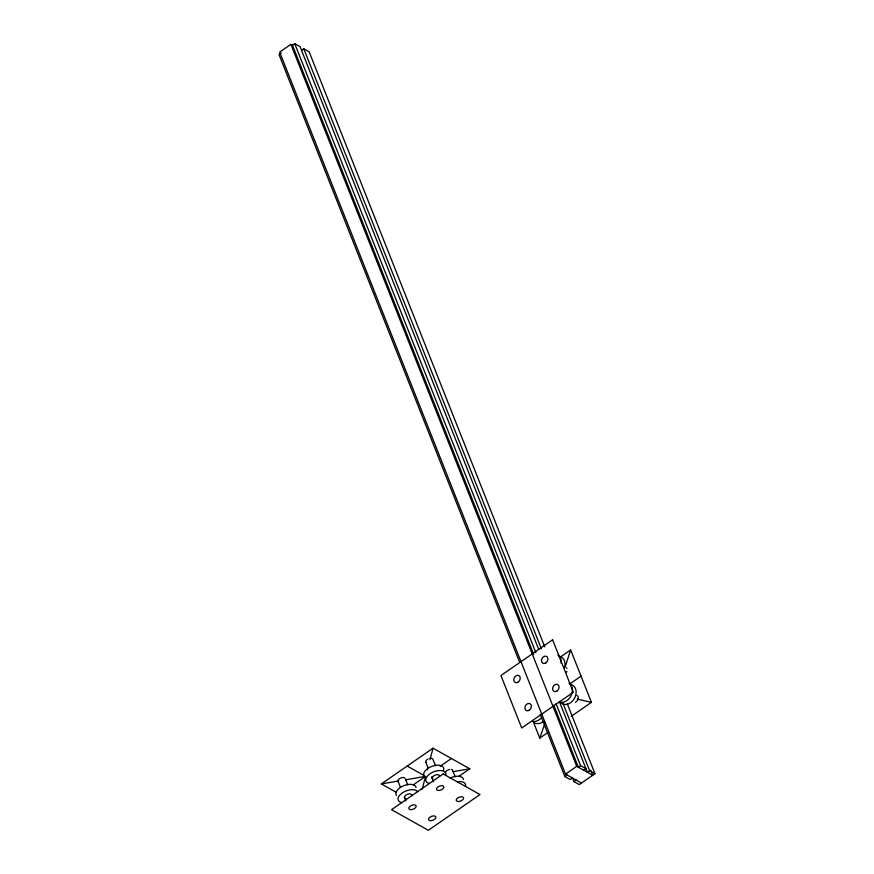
<?xml version="1.0" encoding="UTF-8"?>
<svg xmlns="http://www.w3.org/2000/svg" width="874" height="874" viewBox="0 0 874 874"><rect width="100%" height="100%" fill="white"/><g stroke="black" fill="none" stroke-linecap="round" stroke-linejoin="round"><path stroke-width="1.31" d="M422.186 789.167L425.234 777.641M427.255 769.961L427.932 767.394M429.964 759.714L433.012 748.188L469.786 768.792L458.555 776.56M533.348 721.88L539.771 738.115L545.07 722.995M571.214 716.352L591.425 702.368L570.667 649.928L565.139 666.971M533.632 654.287L292.495 45.251L290.9 44.355L279.669 52.123L565.511 774.091L581.505 783.049M281.264 53.019L279.024 54.581L519.659 662.35M292.495 45.251L294.746 43.7L300.077 46.683L538.701 649.382M301.563 50.331L303.802 48.78L309.134 51.763L544.742 646.847M560.562 656.92L570.667 649.928M396.293 792.303L381.348 783.934L433.012 748.188M413.216 784.907L425.572 776.363M440.168 766.258L451.399 758.49M569.815 683.916L581.046 676.148M539.771 738.115L548.752 731.899M565.511 774.091L576.742 766.323L592.736 775.282L590.726 770.202M540.252 714.364L564.866 776.538L567.117 774.987M583.668 770.202L585.919 768.65L580.587 765.657L578.348 767.219L553.723 705.045M572.437 777.969L570.198 779.521L564.866 776.538M572.415 777.805L573.923 781.618L576.174 780.067M573.923 781.618L579.254 784.601L594.976 773.719L589.644 770.737L587.404 772.288L559.294 701.396M381.348 783.934L398.773 780.952M405.47 779.805L424.229 776.593M452.907 771.687L469.786 768.792M577.201 699.091L591.425 702.368M407.186 766.061L424.414 775.719M567.346 703.941L594.976 773.719M303.802 48.78L541.421 648.934M563.02 703.494L589.644 770.737M294.746 43.7L535.882 652.736M555.973 703.494L580.587 765.657M290.9 44.355L576.742 766.323M452.732 770.573L455.19 776.789M435.471 765.744L433.012 759.528A3.867 2.065 -21.6 0 0 429.953 758.414M425.693 761.92L428.151 768.137M431.603 776.844L433.57 781.815M405.307 778.69L407.765 784.907M397.987 781.083L400.456 787.299M404.389 797.252L405.864 800.988M566.45 667.802A3.867 2.993 -60.7 0 1 566.865 668.512M566.844 671.276A3.867 2.993 -60.7 0 1 566.418 672.182M577.004 695.387A3.867 2.993 -60.7 0 1 578.217 697.485M578.206 698.435A3.867 2.993 -60.7 0 1 576.949 701.101M576.206 701.746A3.867 2.993 -60.7 0 1 575.398 702.183M557.896 655.052A10.641 8.248 -60.7 0 1 561.206 663.41M559.633 656.319A10.641 8.248 -60.7 0 1 564.309 668.14M541.181 718.046A10.641 8.248 -60.7 0 1 532.364 721.389M542.885 721.902A10.641 8.248 -60.7 0 1 534.101 722.656M569.029 683.173A10.641 8.248 -60.7 0 1 571.192 695.442A10.641 8.248 -60.7 0 1 560.07 702.226M570.766 684.429A10.641 8.248 -60.7 0 1 574.262 698.763A10.641 8.248 -60.7 0 1 560.179 702.041M445.412 772.966A3.867 2.065 -21.6 0 1 446.931 770.573M447.783 770.081A3.867 2.065 -21.6 0 1 449.673 769.459M451.41 769.459A3.867 2.065 -21.6 0 1 452.514 770.081M425.9 762.412A3.867 2.065 -21.6 0 1 426.512 760.107M427.222 759.528A3.867 2.065 -21.6 0 1 428.063 759.036M398.02 780.515A3.867 2.065 -21.6 0 1 400.368 778.199M401.297 777.816A3.867 2.065 -21.6 0 1 404.64 777.816M429.385 783.421A10.641 5.681 -21.6 0 1 432.291 772.419A10.641 5.681 -21.6 0 1 445.784 775.358M425.474 777.445A10.641 5.681 -21.6 0 1 431.45 766.531A10.641 5.681 -21.6 0 1 443.675 770.038M432.827 779.138A3.867 2.065 -21.6 0 1 434.99 775.162A3.867 2.065 -21.6 0 1 439.447 776.44M457.211 781.76A10.641 5.681 -21.6 0 1 465.503 786.403M449.902 778.144A10.641 5.681 -21.6 0 1 463.493 779.499M401.679 802.583A10.641 5.681 -21.6 0 1 402.258 792.947A10.641 5.681 -21.6 0 1 417.586 791.571M396.534 795.559A10.641 5.681 -21.6 0 1 403.744 785.693A10.641 5.681 -21.6 0 1 416.079 787.616M405.776 798.541A3.867 2.065 -21.6 0 1 406.836 794.542A3.867 2.065 -21.6 0 1 411.741 795.613M552.597 639.801L500.944 675.547L521.702 727.987L573.355 692.241L552.597 639.801M443.205 773.949L391.552 809.695L428.326 830.3L479.979 794.553L443.205 773.949M545.889 662.874A3.867 2.993 -60.7 0 0 546.676 656.516A3.867 2.993 -60.7 0 0 541.498 660.11A3.867 2.993 -60.7 0 0 545.889 662.874M518.195 682.037A3.867 2.993 -60.7 0 0 518.981 675.689A3.867 2.993 -60.7 0 0 513.792 679.273A3.867 2.993 -60.7 0 0 518.195 682.037M529.327 710.158A3.867 2.993 -60.7 0 0 530.114 703.81A3.867 2.993 -60.7 0 0 524.924 707.394A3.867 2.993 -60.7 0 0 529.327 710.158M557.022 690.995A3.867 2.993 -60.7 0 0 557.809 684.637A3.867 2.993 -60.7 0 0 552.63 688.231A3.867 2.993 -60.7 0 0 557.022 690.995M458.369 801.524A3.867 2.065 -21.6 0 0 463.559 797.929A3.867 2.065 -21.6 0 0 457.768 797.94A3.867 2.065 -21.6 0 0 458.369 801.524M438.65 790.478A3.867 2.065 -21.6 0 0 443.839 786.884A3.867 2.065 -21.6 0 0 438.049 786.884A3.867 2.065 -21.6 0 0 438.65 790.478M410.955 809.641A3.867 2.065 -21.6 0 0 416.144 806.046A3.867 2.065 -21.6 0 0 410.343 806.057A3.867 2.065 -21.6 0 0 410.955 809.641M430.674 820.686A3.867 2.065 -21.6 0 0 435.864 817.103A3.867 2.065 -21.6 0 0 430.063 817.103A3.867 2.065 -21.6 0 0 430.674 820.686"/></g></svg>
